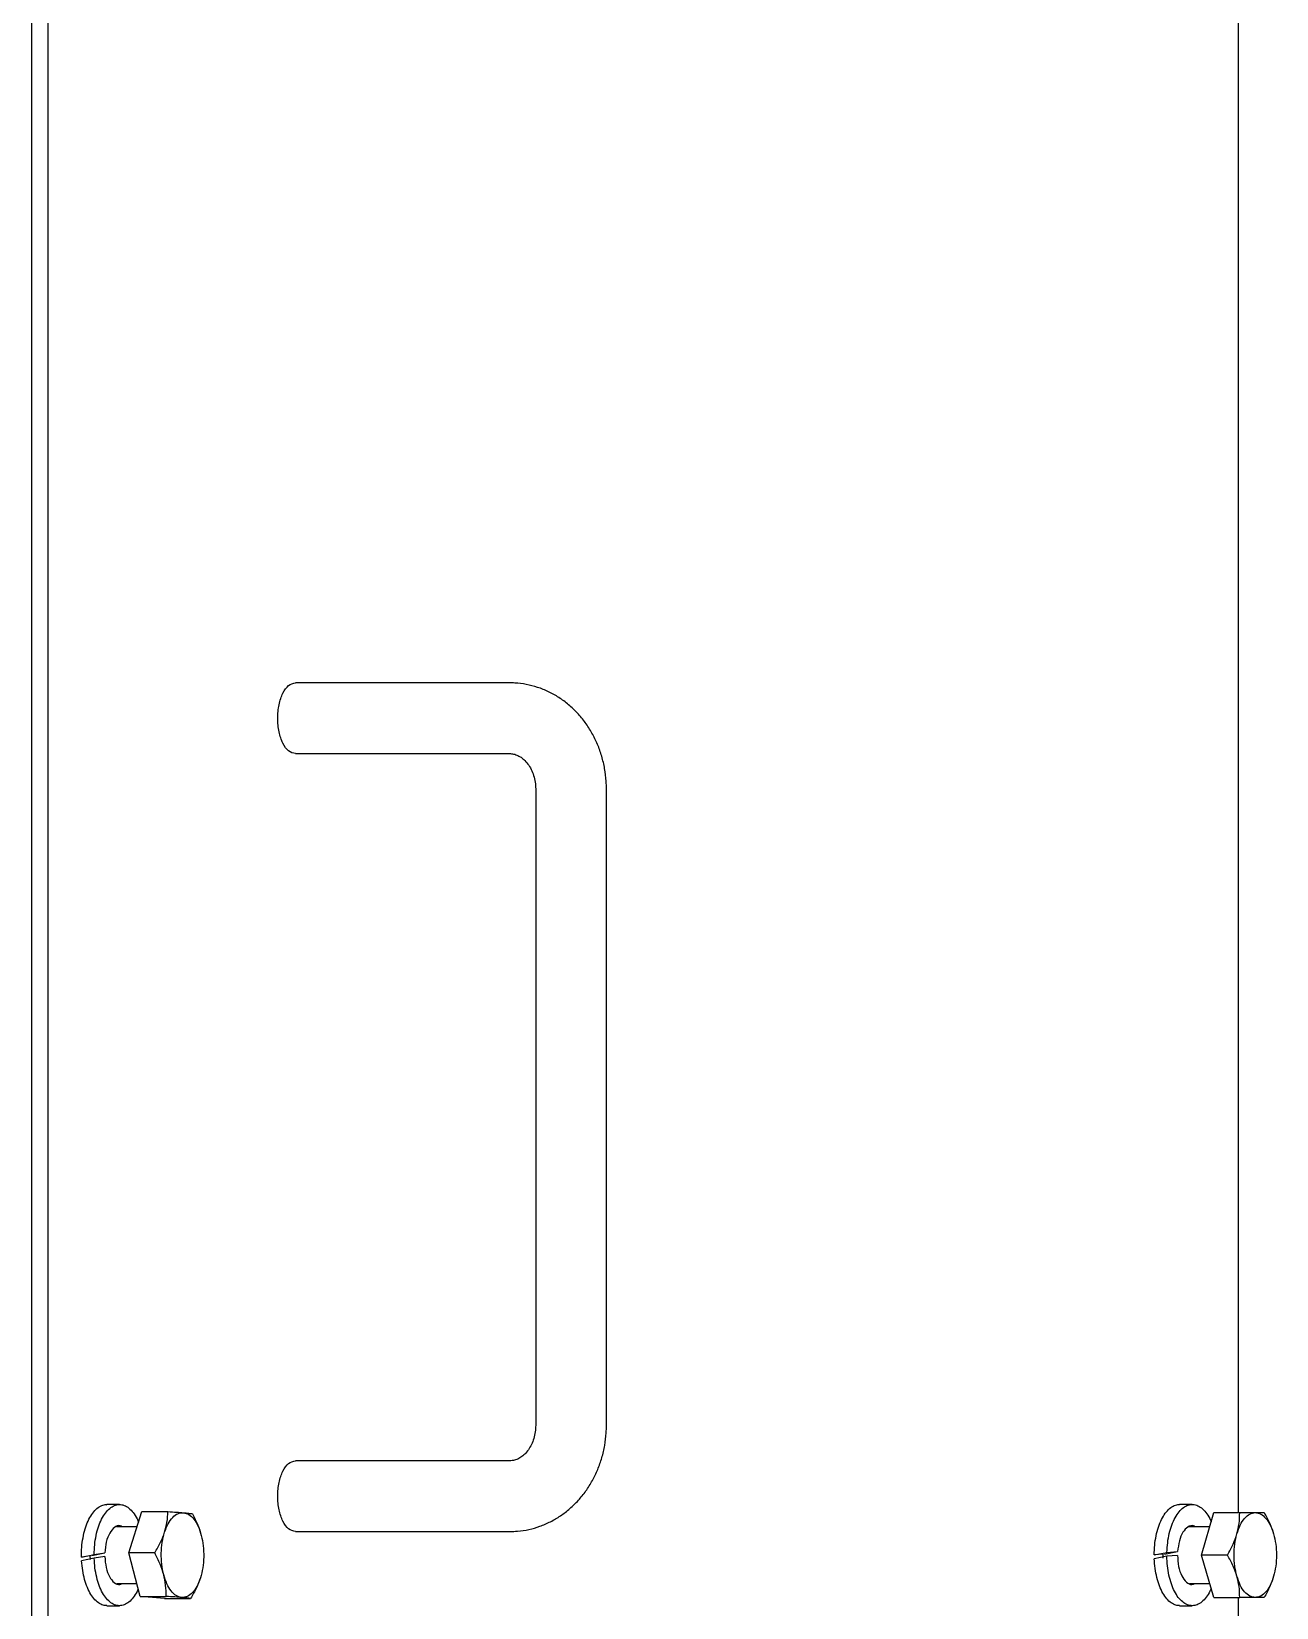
# Model space of a CAD drawing. Header units: millimetres. Extents: x 1293 to 41893, y 1011 to 26911.
# Drawn here: x 11976.6 to 12152.6, y 14721.3 to 14944.2 of the extents above; entities that cross this region are included whole.
import ezdxf

# ---------------------------------------------------------------- set-up
doc = ezdxf.new("R2010")
doc.units = ezdxf.units.MM
doc.header["$LTSCALE"] = 50
doc.layers.add('MAQUINAS', color=11, linetype='Continuous')

msp = doc.modelspace()

# ---------------------------------------------------------------- linework, layer by layer
at = {"layer": 'MAQUINAS', "linetype": 'Continuous', "lineweight": 25}
for p, q in [((12147.2638728, 14734.7092064), (12147.2638728, 14981.3758731)), ((11976.6211384, 14978.7092064), (11976.6211384, 14228.7092064)), ((11978.9305395, 14978.7092064), (11978.9305395, 14228.7092064)), ((12044.2414286, 14852.0425398), (12013.9305395, 14852.0425398)), ((12013.9305395, 14842.0425398), (12044.2414286, 14842.0425398)), ((12047.9016827, 14837.0425398), (12047.9016827, 14747.0425398)), ((12057.9016827, 14747.0425398), (12057.9016827, 14837.0425398)), ((12044.2414286, 14742.0425398), (12013.9305395, 14742.0425398)), ((11989.0536454, 14735.8658731), (11987.2638695, 14735.8658731)), ((12140.7203121, 14735.8658731), (12138.9305362, 14735.8658731)), ((11990.3732786, 14729.007711), (11992.2329773, 14734.8528871)), ((11992.2329773, 14734.8528871), (11995.9027036, 14734.8528871)), ((12142.0367285, 14728.7092064), (12143.7687793, 14734.7092064)), ((12143.7687793, 14734.7092064), (12147.4385056, 14734.7092064)), ((11991.5509448, 14732.7092064), (11988.6563787, 14732.7092064)), ((12013.9305395, 14732.0425398), (12044.2414286, 14732.0425398)), ((12143.191429, 14732.7092064), (12140.2654593, 14732.7092064)), ((11983.6883944, 14728.4232204), (11985.4755308, 14728.7883337)), ((11984.9309826, 14728.6182672), (11983.6883944, 14728.4232204)), ((11984.9309826, 14728.6182672), (11984.8848812, 14728.6088474)), ((11984.9511837, 14728.0898084), (11984.9309826, 14728.6182672)), ((11985.1428875, 14728.6493461), (11986.9846702, 14729.0252207)), ((11985.4755308, 14728.7883337), (11986.9846702, 14729.0252207)), ((11986.9814611, 14728.4930871), (11985.4824377, 14728.2577881)), ((11994.0430049, 14729.007711), (11990.3732786, 14729.007711)), ((11991.9744647, 14722.8640304), (11990.3732786, 14729.007711)), ((12135.3522179, 14728.7299538), (12137.1471807, 14729.0949579)), ((12136.597844, 14728.8183134), (12135.3522179, 14728.7299538)), ((12137.1427123, 14728.5643077), (12135.3612627, 14728.2002621)), ((12136.597844, 14728.8183134), (12136.5515407, 14728.8088939)), ((12136.6067024, 14728.2886085), (12136.597844, 14728.8183134)), ((12136.8101777, 14728.8272406), (12138.6600096, 14729.2022718)), ((12138.6454005, 14728.6709023), (12137.1427123, 14728.5643077)), ((12137.1471807, 14729.0949579), (12138.6600096, 14729.2022718)), ((12145.7064548, 14728.7092064), (12142.0367285, 14728.7092064)), ((12143.7687793, 14722.7092064), (12142.0367285, 14728.7092064)), ((11985.4824377, 14728.2577881), (11983.7087815, 14727.8947907)), ((11988.6666517, 14724.7092064), (11991.4935689, 14724.7092064)), ((12140.332247, 14724.7092064), (12143.191429, 14724.7092064)), ((11991.9744647, 14722.8640304), (11995.644191, 14722.8640304)), ((11995.4353496, 14722.5655258), (11991.9744647, 14722.8640304)), ((11995.4353496, 14722.5655258), (11999.1050759, 14722.5655258)), ((12143.7687793, 14722.7092064), (12147.4385056, 14722.7092064)), ((12147.2638728, 14484.7092064), (12147.2638728, 14722.7092064)), ((11987.2638695, 14721.5525398), (11989.0536454, 14721.5525398)), ((12138.9305362, 14721.5525398), (12140.7203121, 14721.5525398))]:
    msp.add_line(p, q, dxfattribs=at)
for points in [[(12013.9305395, 14842.0425398), (12013.6033343, 14842.1176976), (12012.9489239, 14842.2680134), (12012.1167504, 14843.4242594), (12011.5607098, 14845.0769841), (12011.3654544, 14847.0425398), (12011.5607098, 14849.0080954), (12012.1167504, 14850.6608201), (12012.9489239, 14851.8170662), (12013.6033343, 14851.9673819), (12013.9305395, 14852.0425398)], [(12013.9305395, 14732.0425398), (12013.6033343, 14732.1176976), (12012.9489239, 14732.2680134), (12012.1167504, 14733.4242594), (12011.5607098, 14735.0769841), (12011.3654544, 14737.0425398), (12011.5607098, 14739.0080954), (12012.1167504, 14740.6608201), (12012.9489239, 14741.8170662), (12013.6033343, 14741.9673819), (12013.9305395, 14742.0425398)], [(11995.4369559, 14731.930299), (11995.5942967, 14732.35108), (11995.9089784, 14733.1926419), (11996.5673636, 14734.0833534), (11997.309508, 14734.6526843), (11997.8346677, 14734.6866513), (11998.0972476, 14734.7036348)], [(11998.0972476, 14734.7036348), (11998.3581215, 14734.6415029), (11998.8798694, 14734.5172392), (11999.5947513, 14733.8222383), (12000.2123511, 14732.821472), (12000.4896391, 14731.9288521), (12000.6282831, 14731.4825422)], [(12147.0365818, 14731.7092064), (12147.1847118, 14732.1431549), (12147.4809717, 14733.0110517), (12148.1195572, 14733.9576696), (12148.8487475, 14734.5904231), (12149.3726878, 14734.669612), (12149.634658, 14734.7092064)], [(12149.634658, 14734.7092064), (12149.8966282, 14734.669612), (12150.4205685, 14734.5904231), (12151.1497588, 14733.9576696), (12151.7883443, 14733.0110517), (12152.0846042, 14732.1431549), (12152.2327342, 14731.7092064)], [(11995.3076996, 14725.9358707), (11995.2041665, 14726.4187835), (11994.9971004, 14727.3846092), (11994.9406036, 14728.9703215), (11995.0651483, 14730.5404188), (11995.31302, 14731.4670056), (11995.4369559, 14731.930299)], [(12000.6282831, 14731.4825422), (12000.7318162, 14730.9996294), (12000.9388823, 14730.0338037), (12000.9953791, 14728.4480914), (12000.8708344, 14726.8779941), (12000.6229627, 14725.9514073), (12000.4990268, 14725.4881139)], [(12147.0365818, 14725.7092064), (12146.9227416, 14726.1827493), (12146.6950612, 14727.129835), (12146.6044564, 14728.7092064), (12146.6950612, 14730.2885779), (12146.9227416, 14731.2356636), (12147.0365818, 14731.7092064)], [(12152.2327342, 14731.7092064), (12152.3465744, 14731.2356636), (12152.5742548, 14730.2885779), (12152.6648596, 14728.7092064), (12152.5742548, 14727.129835), (12152.3465744, 14726.1827493), (12152.2327342, 14725.7092064)], [(11997.8387351, 14722.7147781), (11997.5778611, 14722.77691), (11997.0561133, 14722.9011737), (11996.3412313, 14723.5961746), (11995.7236316, 14724.5969409), (11995.4463436, 14725.4895608), (11995.3076996, 14725.9358707)], [(12000.4990268, 14725.4881139), (12000.341686, 14725.0673329), (12000.0270043, 14724.225771), (11999.3686191, 14723.3350595), (11998.6264747, 14722.7657286), (11998.1013149, 14722.7317616), (11997.8387351, 14722.7147781)], [(12149.634658, 14722.7092064), (12149.3726878, 14722.7488009), (12148.8487475, 14722.8279898), (12148.1195572, 14723.4607433), (12147.4809717, 14724.4073612), (12147.1847118, 14725.275258), (12147.0365818, 14725.7092064)], [(12152.2327342, 14725.7092064), (12152.0846042, 14725.275258), (12151.7883443, 14724.4073612), (12151.1497588, 14723.4607433), (12150.4205685, 14722.8279898), (12149.8966282, 14722.7488009), (12149.634658, 14722.7092064)]]:
    msp.add_open_spline(points, degree=3, dxfattribs=at)
for points, knots in [([(12057.9016827, 14837.0425398), (12057.8945104, 14837.4063091), (12057.8755152, 14838.3697288), (12057.6799929, 14839.9241565), (12057.2721719, 14841.674164), (12056.6721194, 14843.3610761), (12055.8909453, 14844.9592568), (12054.938129, 14846.4442158), (12053.8276074, 14847.7927544), (12052.5761529, 14848.9836913), (12051.203495, 14849.9987051), (12049.7316548, 14850.8225993), (12048.1841157, 14851.4451473), (12046.5852507, 14851.8558566), (12045.2611813, 14852.0247795), (12044.4791991, 14852.0383987), (12044.2414286, 14852.0425398)], [0, 0, 0, 0, 0.0470651666, 0.1246491007, 0.2023509618, 0.2800890476, 0.3577953804, 0.4353821078, 0.5127441155, 0.58976885, 0.6663523902, 0.742418161, 0.8179330556, 0.8929164266, 0.9674400468, 1, 1, 1, 1]), ([(12044.2414286, 14842.0425398), (12044.3146778, 14842.0405426), (12044.5961764, 14842.0328672), (12045.0701831, 14841.9296169), (12045.6725495, 14841.6492805), (12046.2573123, 14841.2129654), (12046.8052648, 14840.610244), (12047.2803358, 14839.8428038), (12047.633151, 14838.9668093), (12047.8595253, 14838.0205913), (12047.8877483, 14837.3658184), (12047.9016827, 14837.0425398)], [0, 0, 0, 0, 0.0492986726, 0.1894560811, 0.3141019395, 0.4294948278, 0.5513383024, 0.6672661517, 0.780097084, 0.8914281586, 1, 1, 1, 1]), ([(12047.9016827, 14747.0425398), (12047.8987929, 14746.8986557), (12047.8893362, 14746.4277937), (12047.7725396, 14745.6391504), (12047.4981979, 14744.7331039), (12047.1044273, 14743.926813), (12046.6204595, 14743.249566), (12046.0756536, 14742.717776), (12045.4969211, 14742.3393469), (12044.8786793, 14742.0901349), (12044.4662482, 14742.0593312), (12044.2414286, 14742.0425398)], [0, 0, 0, 0, 0.04840104746, 0.15839286153, 0.26852364787, 0.37902025134, 0.49060899972, 0.60455487933, 0.72292918217, 0.84896645685, 1, 1, 1, 1]), ([(12044.2414286, 14732.0425398), (12044.6077354, 14732.0520971), (12045.5140949, 14732.0757448), (12046.9481646, 14732.3049689), (12048.5129052, 14732.7542233), (12050.0148119, 14733.404135), (12051.4347672, 14734.2414633), (12052.7547571, 14735.2565913), (12053.9575144, 14736.4365244), (12055.0266521, 14737.7664706), (12055.9470525, 14739.229203), (12056.7048734, 14740.8052105), (12057.2894741, 14742.4729549), (12057.6880615, 14744.2090806), (12057.8769193, 14745.743491), (12057.8949919, 14746.6915528), (12057.9016827, 14747.0425398)], [0, 0, 0, 0, 0.0501516003, 0.1240909987, 0.1979845122, 0.2719746631, 0.3462078432, 0.4207993492, 0.495823882, 0.5713122343, 0.6472550006, 0.7236123959, 0.8003274059, 0.8773385263, 0.9545888553, 1, 1, 1, 1]), ([(11983.6883944, 14728.4232204), (11983.6921399, 14728.8867655), (11983.699631, 14729.8138559), (11983.8805959, 14731.1659335), (11984.1789045, 14732.4249348), (11984.5955823, 14733.5450648), (11985.1116973, 14734.4822272), (11985.7088311, 14735.208016), (11986.3640573, 14735.6701792), (11986.8932016, 14735.8807163), (11987.1937558, 14735.8456642), (11987.2633237, 14735.8375509)], [0, 0, 0, 0, 0.1204648349, 0.2409296697, 0.3613945046, 0.4818593394, 0.6023241743, 0.7227890092, 0.843253844, 0.9637186789, 1, 1, 1, 1]), ([(11985.4755308, 14728.7883337), (11985.4910928, 14729.2508873), (11985.5222169, 14730.1759944), (11985.7374207, 14731.5078105), (11986.0674418, 14732.7348072), (11986.51212, 14733.8106657), (11987.051488, 14734.6950768), (11987.6661908, 14735.3548456), (11988.3328867, 14735.7651537), (11989.0267532, 14735.9108329), (11989.721226, 14735.78555), (11990.3921359, 14735.397239), (11991.0072486, 14734.7484113), (11991.4715923, 14734.0550776), (11991.685974, 14733.5227349), (11991.755136, 14733.3509951)], [0, 0, 0, 0, 0.0801522434, 0.1603044869, 0.2404567303, 0.3206089738, 0.4007612172, 0.4809134607, 0.5610657041, 0.6412179475, 0.721370191, 0.8015224344, 0.8816746779, 0.9618269213, 1, 1, 1, 1]), ([(12135.3522179, 14728.7299538), (12135.3658931, 14729.1927513), (12135.3932436, 14730.1183465), (12135.6030156, 14731.4536803), (12135.9280284, 14732.6859182), (12136.3683279, 14733.7694425), (12136.9040443, 14734.6609871), (12137.5162066, 14735.3368595), (12138.1806431, 14735.7352193), (12138.6628735, 14735.9030465), (12138.9116396, 14735.8592063), (12138.9301313, 14735.8559475)], [0, 0, 0, 0, 0.1237577334, 0.2475154668, 0.3712732002, 0.4950309336, 0.618788667, 0.7425464004, 0.8663041338, 0.9900618672, 1, 1, 1, 1]), ([(12137.1471807, 14729.0949579), (12137.1726403, 14729.5557526), (12137.2235595, 14730.477342), (12137.4671047, 14731.7894883), (12137.8231154, 14732.9870698), (12138.2904395, 14734.0238249), (12138.8482627, 14734.8611899), (12139.4765423, 14735.4676699), (12140.1514041, 14735.8204311), (12140.8478069, 14735.9065929), (12141.5387626, 14735.7215587), (12142.2014607, 14735.2773664), (12142.7993967, 14734.5716758), (12143.2044715, 14733.9358934), (12143.3710819, 14733.4960495), (12143.3980324, 14733.4249015)], [0, 0, 0, 0, 0.08201446, 0.1640289201, 0.2460433801, 0.3280578402, 0.4100723002, 0.4920867602, 0.5741012203, 0.6561156803, 0.7381301404, 0.8201446004, 0.9021590604, 0.9841735205, 1, 1, 1, 1]), ([(11989.4480382, 14732.7092064), (11989.3477278, 14732.7676674), (11988.9919566, 14732.9750113), (11988.3396955, 14732.6953132), (11987.6473437, 14731.898101), (11987.134747, 14730.6015793), (11987.0346958, 14729.5506735), (11986.9846702, 14729.0252207)], [0, 0, 0, 0, 0.0893908611, 0.3170431458, 0.5446954306, 0.7723477153, 1, 1, 1, 1]), ([(11995.4369559, 14731.930299), (11995.5653199, 14732.4019793), (11995.8348152, 14733.3922533), (11995.8793705, 14734.3508713), (11995.9027036, 14734.8528871)], [0, 0, 0, 0, 0.476312925, 1, 1, 1, 1]), ([(11995.9027036, 14734.8528871), (11996.3363315, 14734.8272499), (11997.1643601, 14734.7782947), (11997.7962637, 14734.7277228), (11998.0972476, 14734.7036348)], [0, 0, 0, 0, 0.523687075, 1, 1, 1, 1]), ([(11998.0972476, 14734.7036348), (11998.3548205, 14734.6795468), (11998.8955844, 14734.6289749), (11999.2027367, 14734.5800197), (11999.3635884, 14734.5543825)], [0, 0, 0, 0, 0.47631292503, 1, 1, 1, 1]), ([(11999.3635884, 14734.5543825), (11999.6374952, 14734.0267295), (12000.1605303, 14733.0191563), (12000.4773688, 14731.9783105), (12000.6282831, 14731.4825422)], [0, 0, 0, 0, 0.523687075, 1, 1, 1, 1]), ([(12141.1347265, 14732.7092064), (12141.0572481, 14732.7603647), (12140.7273881, 14732.9781679), (12140.0921145, 14732.7491373), (12139.3837218, 14732.0167009), (12138.8437064, 14730.764071), (12138.7212418, 14729.7228716), (12138.6600096, 14729.2022718)], [0, 0, 0, 0, 0.0712770372, 0.3034577779, 0.5356385186, 0.7678192593, 1, 1, 1, 1]), ([(12147.0365818, 14731.7092064), (12147.1546453, 14732.1933804), (12147.4025148, 14733.2098842), (12147.4261356, 14734.1938935), (12147.4385056, 14734.7092064)], [0, 0, 0, 0, 0.47631292503, 1, 1, 1, 1]), ([(12147.4385056, 14734.7092064), (12147.8724098, 14734.7092064), (12148.700966, 14734.7092064), (12149.3334146, 14734.7092064), (12149.634658, 14734.7092064)], [0, 0, 0, 0, 0.523687075, 1, 1, 1, 1]), ([(12149.634658, 14734.7092064), (12149.8924904, 14734.7092064), (12150.4337994, 14734.7092064), (12150.7414792, 14734.7092064), (12150.9026072, 14734.7092064)], [0, 0, 0, 0, 0.476312925, 1, 1, 1, 1]), ([(12150.9026072, 14734.7092064), (12151.1877533, 14734.1938935), (12151.7322505, 14733.2098842), (12152.0712597, 14732.1933804), (12152.2327342, 14731.7092064)], [0, 0, 0, 0, 0.523687075, 1, 1, 1, 1]), ([(11994.0430049, 14729.007711), (11994.3391141, 14729.5097268), (11994.9045458, 14730.4683448), (11995.2651808, 14731.4586188), (11995.4369559, 14731.930299)], [0, 0, 0, 0, 0.523687075, 1, 1, 1, 1]), ([(12145.7064548, 14728.7092064), (12145.9916009, 14729.2245194), (12146.5360981, 14730.2085287), (12146.8751073, 14731.2250325), (12147.0365818, 14731.7092064)], [0, 0, 0, 0, 0.52368707497, 1, 1, 1, 1]), ([(11986.9814611, 14728.4930871), (11987.0251379, 14727.9653276), (11987.1124915, 14726.9098086), (11987.6092674, 14725.589633), (11988.291942, 14724.756612), (11988.9547002, 14724.4466407), (11989.326435, 14724.6473064), (11989.4411053, 14724.7092064)], [0, 0, 0, 0, 0.2249174298, 0.4498348596, 0.6747522895, 0.8996697193, 1, 1, 1, 1]), ([(11995.3076996, 14725.9358707), (11995.1567853, 14726.431639), (11994.8399468, 14727.4724848), (11994.3169117, 14728.480058), (11994.0430049, 14729.007711)], [0, 0, 0, 0, 0.476312925, 1, 1, 1, 1]), ([(12000.9647745, 14728.4107019), (12000.9414415, 14727.9086861), (12000.8968862, 14726.9500681), (12000.6273909, 14725.9597941), (12000.4990268, 14725.4881139)], [0, 0, 0, 0, 0.523687075, 1, 1, 1, 1]), ([(12143.3952914, 14724.0030062), (12143.342071, 14723.8695143), (12143.1445684, 14723.3741227), (12142.7009132, 14722.707429), (12142.0896623, 14722.0457236), (12141.4203364, 14721.6455241), (12140.72653, 14721.5073657), (12140.0320069, 14721.6403144), (12139.3634579, 14722.0383414), (12138.7457479, 14722.6867847), (12138.2023385, 14723.5612429), (12137.7527348, 14724.6288818), (12137.4170888, 14725.84976), (12137.1957735, 14727.1775638), (12137.1603994, 14728.1020597), (12137.1427123, 14728.5643077)], [0, 0, 0, 0, 0.0298220047, 0.110670171, 0.1915183373, 0.2723665036, 0.3532146698, 0.4340628361, 0.5149110024, 0.5957591686, 0.6766073349, 0.7574555012, 0.8383036675, 0.9191518337, 1, 1, 1, 1]), ([(12138.6454005, 14728.6709023), (12138.6777306, 14728.1397988), (12138.7423909, 14727.0775919), (12139.2103815, 14725.7173247), (12139.8747273, 14724.821704), (12140.5593354, 14724.4541173), (12140.963504, 14724.6420272), (12141.1079973, 14724.7092064)], [0, 0, 0, 0, 0.2194696342, 0.4389392684, 0.6584089025, 0.8778785367, 1, 1, 1, 1]), ([(12147.0365818, 14725.7092064), (12146.8751073, 14726.1933804), (12146.5360981, 14727.2098842), (12145.9916009, 14728.1938935), (12145.7064548, 14728.7092064)], [0, 0, 0, 0, 0.476312925, 1, 1, 1, 1]), ([(11987.2638946, 14721.586186), (11987.1463865, 14721.5799013), (11986.7974239, 14721.5612376), (11986.2254378, 14721.8221457), (11985.580065, 14722.341001), (11984.9980775, 14723.1127717), (11984.5004394, 14724.0907124), (11984.1090842, 14725.2435753), (11983.8265531, 14726.5240486), (11983.7480387, 14727.4378766), (11983.7087815, 14727.8947907)], [0, 0, 0, 0, 0.067623161, 0.2008198522, 0.3340165435, 0.4672132348, 0.6004099261, 0.7336066174, 0.8668033087, 1, 1, 1, 1]), ([(11991.7019463, 14723.9096715), (11991.6919182, 14723.8831356), (11991.5425125, 14723.4877857), (11991.1582678, 14722.8874625), (11990.565269, 14722.1679459), (11989.9041931, 14721.7123577), (11989.2142367, 14721.5144242), (11988.5174353, 14721.5878359), (11987.8409895, 14721.9281617), (11987.2099469, 14722.5230707), (11986.6482996, 14723.3501451), (11986.1762306, 14724.378266), (11985.8147313, 14725.5692525), (11985.5651663, 14726.8768664), (11985.5100139, 14727.7974809), (11985.4824377, 14728.2577881)], [0, 0, 0, 0, 0.0059600177, 0.0887966829, 0.1716333481, 0.2544700133, 0.3373066785, 0.4201433437, 0.5029800088, 0.585816674, 0.6686533392, 0.7514900044, 0.8343266696, 0.9171633348, 1, 1, 1, 1]), ([(12138.9311263, 14721.5791271), (12138.7622656, 14721.5823272), (12138.3617422, 14721.5899176), (12137.7453338, 14721.9146223), (12137.1118552, 14722.4919452), (12136.5468915, 14723.3119199), (12136.0706797, 14724.3318774), (12135.7043849, 14725.5171562), (12135.4495531, 14726.8206884), (12135.3906928, 14727.7404042), (12135.3612627, 14728.2002621)], [0, 0, 0, 0, 0.0943093238, 0.2236937061, 0.3530780884, 0.4824624707, 0.6118468531, 0.7412312354, 0.8706156177, 1, 1, 1, 1]), ([(11995.644191, 14722.8640304), (11995.6430605, 14723.3916834), (11995.6409016, 14724.3992566), (11995.4152028, 14725.4401024), (11995.3076996, 14725.9358707)], [0, 0, 0, 0, 0.52368707497, 1, 1, 1, 1]), ([(12000.4990268, 14725.4881139), (12000.3272517, 14725.0164336), (11999.9666167, 14724.0261596), (11999.4011851, 14723.0675416), (11999.1050759, 14722.5655258)], [0, 0, 0, 0, 0.476312925, 1, 1, 1, 1]), ([(12147.4385056, 14722.7092064), (12147.4261356, 14723.2245194), (12147.4025148, 14724.2085287), (12147.1546453, 14725.2250325), (12147.0365818, 14725.7092064)], [0, 0, 0, 0, 0.523687075, 1, 1, 1, 1]), ([(12152.2327342, 14725.7092064), (12152.0712597, 14725.2250325), (12151.7322505, 14724.2085287), (12151.1877533, 14723.2245194), (12150.9026072, 14722.7092064)], [0, 0, 0, 0, 0.476312925, 1, 1, 1, 1]), ([(11997.8387351, 14722.7147781), (11997.5377512, 14722.7388661), (11996.9058476, 14722.789438), (11996.0778189, 14722.8383932), (11995.644191, 14722.8640304)], [0, 0, 0, 0, 0.476312925, 1, 1, 1, 1]), ([(11999.1050759, 14722.5655258), (11998.9442242, 14722.591163), (11998.6370719, 14722.6401182), (11998.0963079, 14722.6906901), (11997.8387351, 14722.7147781)], [0, 0, 0, 0, 0.523687075, 1, 1, 1, 1]), ([(12149.634658, 14722.7092064), (12149.3334146, 14722.7092064), (12148.700966, 14722.7092064), (12147.8724098, 14722.7092064), (12147.4385056, 14722.7092064)], [0, 0, 0, 0, 0.476312925, 1, 1, 1, 1]), ([(12150.9026072, 14722.7092064), (12150.7414792, 14722.7092064), (12150.4337994, 14722.7092064), (12149.8924904, 14722.7092064), (12149.634658, 14722.7092064)], [0, 0, 0, 0, 0.523687075, 1, 1, 1, 1])]:
    msp.add_open_spline(points, degree=3, knots=knots, dxfattribs=at)

doc.saveas('drawing.dxf')
